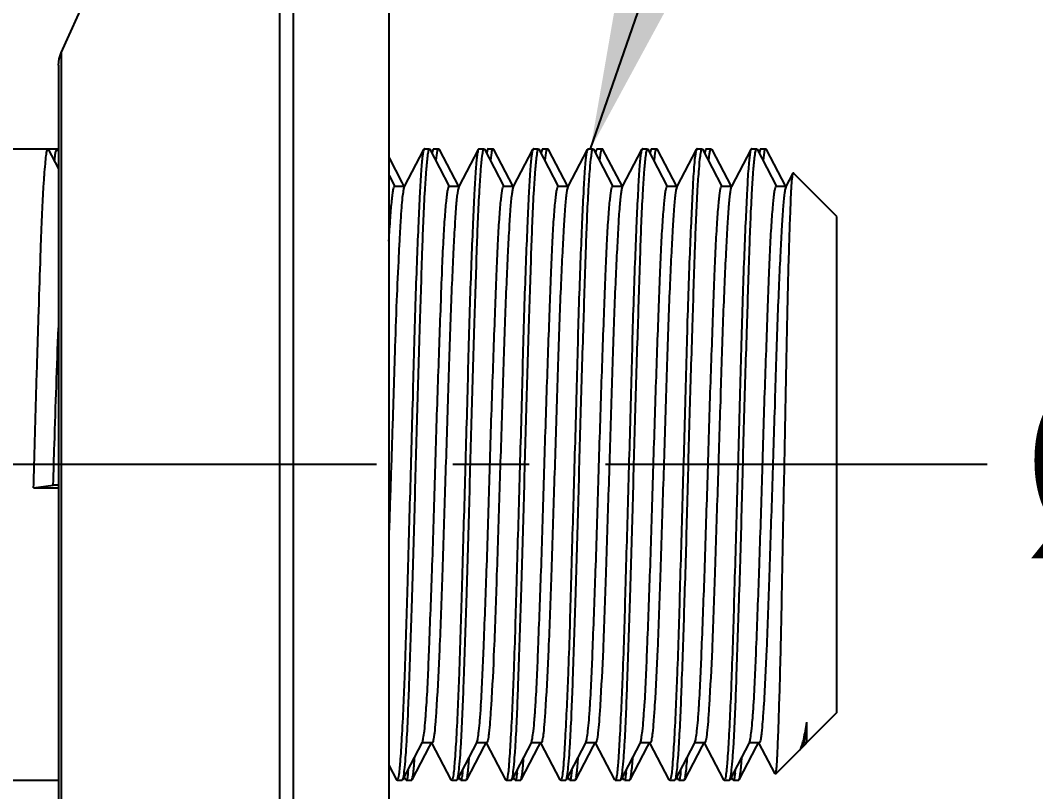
# Model space of a CAD drawing. Header units: millimetres. Extents: x 7160 to 8001, y 2712 to 3307.
# Drawn here: x 7890.69 to 7924.48, y 2933.04 to 2958.69 of the extents above; entities that cross this region are included whole.
import ezdxf

# ---------------------------------------------------------------- set-up
doc = ezdxf.new("R2010")
doc.units = ezdxf.units.MM
doc.linetypes.add('CENTERX2', pattern=[20.32, 12.7, -2.54, 2.54, -2.54])
for name, color, linetype in [('CENTER', 1, 'CENTERX2'), ('DIM', 3, 'Continuous'), ('벽', 2, 'Continuous')]:
    doc.layers.add(name, color=color, linetype=linetype)
doc.styles.get("Standard").update_dxf_attribs({"font": 'arial.ttf'})
doc.dimstyles.new('ISO-25', dxfattribs={"dimtxt": 5, "dimasz": 5, "dimexe": 1.252, "dimexo": 0.625, "dimgap": 1, "dimtad": 1, "dimtoh": 1, "dimdec": 1, "dimdsep": 46, "dimtxsty": 'Standard', "dimcen": 0, "dimclrd": 3, "dimclre": 3, "dimclrt": 4, "dimadec": 0, "dimazin": 0, "dimtfac": 1, "dimtdec": 1, "dimtmove": 0, "dimatfit": 3, "dimfxl": 1, "dimarcsym": 0})

# ---------------------------------------------------------------- blocks, each defined once
blk = doc.blocks.new('*D45')
at = {"layer": 'DIM', "color": 3, "lineweight": -2, "transparency": 16777216}
for p, q in [((7903.586, 2973.978), (7933.214, 2973.978)), ((7931.962, 2967.978), (7931.962, 2948.648)), ((7931.962, 2919.856), (7931.962, 2939.186)), ((7903.586, 2913.856), (7933.214, 2913.856))]:
    blk.add_line(p, q, dxfattribs=at)
at = {"layer": 'DIM', "color": 3, "transparency": 16777216}
for points in [[(7930.962, 2967.978), (7932.962, 2967.978), (7931.962, 2973.978)], [(7930.962, 2919.856), (7932.962, 2919.856), (7931.962, 2913.856)]]:
    blk.add_solid(points, dxfattribs=at)
at = {"layer": 'DIM', "color": 4, "transparency": 16777216, "insert": (7931.962, 2943.917), "char_height": 6, "attachment_point": 5}
blk.add_mtext('%%C60', dxfattribs=at)
blk = doc.blocks.new('*D57')
at = {"layer": 'DIM', "color": 3, "lineweight": -2, "transparency": 16777216}
for p, q in [((7945.71, 2943.917), (7949.887, 2943.917)), ((7948.635, 2937.917), (7948.635, 2875.167)), ((7948.635, 2804.551), (7948.635, 2864.301)), ((7903.586, 2798.551), (7949.887, 2798.551))]:
    blk.add_line(p, q, dxfattribs=at)
at = {"layer": 'DIM', "color": 3, "transparency": 16777216}
for points in [[(7947.635, 2937.917), (7949.635, 2937.917), (7948.635, 2943.917)], [(7947.635, 2804.551), (7949.635, 2804.551), (7948.635, 2798.551)]]:
    blk.add_solid(points, dxfattribs=at)
at = {"layer": 'DIM', "color": 4, "transparency": 16777216, "insert": (7948.635, 2869.734), "char_height": 6, "attachment_point": 5}
blk.add_mtext('(400)', dxfattribs=at)
blk = doc.blocks.new('*D42')
at = {"layer": 'DIM', "color": 3, "lineweight": -2, "transparency": 16777216}
for p, q in [((7682.286, 2957.657), (7682.286, 2839.686)), ((7902.961, 2838.545), (7902.961, 2842.19)), ((7688.286, 2840.938), (7780.989, 2840.938)), ((7896.961, 2840.938), (7804.338, 2840.938))]:
    blk.add_line(p, q, dxfattribs=at)
at = {"layer": 'DIM', "color": 3, "transparency": 16777216}
for points in [[(7688.286, 2841.938), (7688.286, 2839.938), (7682.286, 2840.938)], [(7896.961, 2841.938), (7896.961, 2839.938), (7902.961, 2840.938)]]:
    blk.add_solid(points, dxfattribs=at)
at = {"layer": 'DIM', "color": 4, "transparency": 16777216, "insert": (7792.663, 2840.938), "char_height": 6, "attachment_point": 5}
blk.add_mtext('220.7', dxfattribs=at)
blk = doc.blocks.new('*D56')
at = {"layer": 'DIM', "color": 3, "lineweight": -2, "transparency": 16777216}
for p, q in [((7661.471, 2969.293), (7661.471, 2819.686)), ((7902.961, 2813.545), (7902.961, 2822.19)), ((7667.471, 2820.938), (7770.519, 2820.938)), ((7896.961, 2820.938), (7793.913, 2820.938))]:
    blk.add_line(p, q, dxfattribs=at)
at = {"layer": 'DIM', "color": 3, "transparency": 16777216}
for points in [[(7667.471, 2821.938), (7667.471, 2819.938), (7661.471, 2820.938)], [(7896.961, 2821.938), (7896.961, 2819.938), (7902.961, 2820.938)]]:
    blk.add_solid(points, dxfattribs=at)
at = {"layer": 'DIM', "color": 4, "transparency": 16777216, "insert": (7782.216, 2820.938), "char_height": 6, "attachment_point": 5}
blk.add_mtext('241.5', dxfattribs=at)

msp = doc.modelspace()

# ---------------------------------------------------------------- linework, layer by layer
at = {"color": 7, "linetype": 'Continuous'}
for p, q in [((7899.775, 2973.922), (7899.775, 2913.912)), ((7902.961, 2913.856), (7902.961, 2973.978)), ((7892.051, 2957.614), (7899.331, 2973.631)), ((7899.331, 2914.203), (7899.331, 2973.631)), ((7891.961, 2957.2), (7891.984, 2957.412)), ((7891.984, 2957.412), (7892.051, 2957.614)), ((7892.051, 2957.614), (7892.051, 2930.22)), ((7891.961, 2957.2), (7891.961, 2930.634)), ((7885.865, 2954.417), (7891.61, 2954.417)), ((7891.61, 2954.417), (7891.624, 2954.403)), ((7891.624, 2954.417), (7891.912, 2954.417)), ((7891.624, 2954.403), (7891.961, 2953.758)), ((7891.93, 2954.4), (7891.961, 2954.341)), ((7903.479, 2953.167), (7904.123, 2954.4)), ((7904.14, 2954.417), (7904.308, 2954.417)), ((7904.308, 2954.417), (7904.322, 2954.403)), ((7904.322, 2954.403), (7904.966, 2953.17)), ((7904.375, 2954.301), (7904.406, 2954.36)), ((7904.422, 2954.388), (7904.398, 2954.286)), ((7904.429, 2954.403), (7904.425, 2954.394)), ((7904.442, 2954.417), (7904.428, 2954.403)), ((7904.443, 2954.417), (7904.61, 2954.417)), ((7904.628, 2954.4), (7905.272, 2953.167)), ((7905.293, 2953.167), (7905.937, 2954.4)), ((7905.954, 2954.417), (7906.122, 2954.417)), ((7906.122, 2954.417), (7906.136, 2954.403)), ((7906.136, 2954.403), (7906.78, 2953.17)), ((7906.189, 2954.301), (7906.22, 2954.36)), ((7906.238, 2954.394), (7906.213, 2954.29)), ((7906.243, 2954.403), (7906.238, 2954.394)), ((7906.256, 2954.417), (7906.242, 2954.403)), ((7906.257, 2954.417), (7906.424, 2954.417)), ((7906.442, 2954.4), (7907.086, 2953.167)), ((7907.107, 2953.167), (7907.751, 2954.4)), ((7907.768, 2954.417), (7907.936, 2954.417)), ((7907.936, 2954.417), (7907.95, 2954.403)), ((7907.95, 2954.403), (7908.594, 2953.17)), ((7908.003, 2954.301), (7908.034, 2954.36)), ((7908.052, 2954.394), (7908.027, 2954.291)), ((7908.057, 2954.403), (7908.052, 2954.394)), ((7908.07, 2954.417), (7908.056, 2954.403)), ((7908.071, 2954.417), (7908.238, 2954.417)), ((7908.256, 2954.4), (7908.9, 2953.167)), ((7908.921, 2953.167), (7909.565, 2954.4)), ((7909.582, 2954.417), (7909.565, 2954.4)), ((7909.582, 2954.417), (7909.75, 2954.417)), ((7909.75, 2954.417), (7909.764, 2954.403)), ((7909.764, 2954.403), (7910.408, 2953.17)), ((7909.817, 2954.301), (7909.848, 2954.36)), ((7909.871, 2954.403), (7909.867, 2954.396)), ((7909.885, 2954.417), (7909.871, 2954.403)), ((7909.885, 2954.417), (7910.052, 2954.417)), ((7910.07, 2954.4), (7910.714, 2953.167)), ((7910.735, 2953.167), (7911.379, 2954.4)), ((7911.396, 2954.417), (7911.564, 2954.417)), ((7911.564, 2954.417), (7911.578, 2954.403)), ((7911.578, 2954.403), (7912.222, 2953.17)), ((7911.631, 2954.301), (7911.662, 2954.36)), ((7911.678, 2954.388), (7911.655, 2954.29)), ((7911.685, 2954.403), (7911.68, 2954.394)), ((7911.698, 2954.417), (7911.684, 2954.403)), ((7911.699, 2954.417), (7911.866, 2954.417)), ((7911.884, 2954.4), (7912.528, 2953.167)), ((7912.549, 2953.167), (7913.193, 2954.4)), ((7913.21, 2954.417), (7913.378, 2954.417)), ((7913.378, 2954.417), (7913.392, 2954.403)), ((7913.392, 2954.403), (7914.036, 2953.17)), ((7913.445, 2954.301), (7913.476, 2954.36)), ((7913.492, 2954.388), (7913.468, 2954.288)), ((7913.499, 2954.403), (7913.494, 2954.394)), ((7913.512, 2954.417), (7913.498, 2954.403)), ((7913.513, 2954.417), (7913.68, 2954.417)), ((7913.68, 2954.417), (7913.698, 2954.4)), ((7913.698, 2954.4), (7914.342, 2953.167)), ((7914.363, 2953.167), (7915.007, 2954.4)), ((7915.024, 2954.417), (7915.192, 2954.417)), ((7915.192, 2954.417), (7915.206, 2954.403)), ((7915.206, 2954.403), (7915.85, 2953.17)), ((7915.259, 2954.301), (7915.29, 2954.36)), ((7915.307, 2954.391), (7915.28, 2954.273)), ((7915.313, 2954.403), (7915.31, 2954.397)), ((7915.327, 2954.417), (7915.313, 2954.403)), ((7915.327, 2954.417), (7915.494, 2954.417)), ((7915.512, 2954.4), (7916.156, 2953.167)), ((7902.961, 2954.119), (7903.391, 2953.295)), ((7904.534, 2954.038), (7904.563, 2954.283)), ((7906.348, 2954.038), (7906.378, 2954.288)), ((7908.162, 2954.038), (7908.191, 2954.281)), ((7909.976, 2954.038), (7910.007, 2954.291)), ((7911.79, 2954.038), (7911.82, 2954.285)), ((7913.604, 2954.037), (7913.629, 2954.255)), ((7915.418, 2954.038), (7915.45, 2954.295)), ((7902.961, 2953.536), (7903.152, 2953.17)), ((7903.391, 2953.295), (7903.458, 2953.167)), ((7916.167, 2953.148), (7916.407, 2953.607)), ((7917.865, 2952.167), (7916.419, 2953.613)), ((7903.489, 2953.167), (7903.146, 2953.167)), ((7903.469, 2953.148), (7903.479, 2953.167)), ((7905.303, 2953.167), (7904.96, 2953.167)), ((7905.283, 2953.148), (7905.293, 2953.167)), ((7907.117, 2953.167), (7906.774, 2953.167)), ((7907.097, 2953.148), (7907.107, 2953.167)), ((7908.931, 2953.167), (7908.588, 2953.167)), ((7908.911, 2953.148), (7908.921, 2953.167)), ((7910.745, 2953.167), (7910.402, 2953.167)), ((7910.725, 2953.148), (7910.735, 2953.167)), ((7912.559, 2953.167), (7912.216, 2953.167)), ((7912.539, 2953.148), (7912.549, 2953.167)), ((7914.373, 2953.167), (7914.03, 2953.167)), ((7914.353, 2953.148), (7914.363, 2953.167)), ((7916.187, 2953.167), (7915.844, 2953.167)), ((7917.865, 2935.667), (7917.865, 2952.167)), ((7891.137, 2943.143), (7891.788, 2943.235)), ((7891.961, 2943.235), (7891.788, 2943.235)), ((7891.137, 2943.143), (7891.961, 2943.143)), ((7917.865, 2935.667), (7915.823, 2933.625)), ((7916.865, 2934.667), (7916.865, 2935.347)), ((7904.069, 2934.683), (7903.415, 2933.431)), ((7904.298, 2934.539), (7903.721, 2933.434)), ((7904.396, 2934.667), (7904.069, 2934.667)), ((7904.365, 2934.667), (7904.298, 2934.539)), ((7905.03, 2933.434), (7904.388, 2934.663)), ((7905.883, 2934.683), (7905.229, 2933.431)), ((7906.112, 2934.539), (7905.535, 2933.434)), ((7906.21, 2934.667), (7905.883, 2934.667)), ((7906.179, 2934.667), (7906.112, 2934.539)), ((7906.844, 2933.434), (7906.202, 2934.663)), ((7907.697, 2934.683), (7907.043, 2933.431)), ((7907.926, 2934.539), (7907.349, 2933.434)), ((7908.024, 2934.667), (7907.697, 2934.667)), ((7907.993, 2934.667), (7907.926, 2934.539)), ((7908.658, 2933.434), (7908.016, 2934.663)), ((7909.503, 2934.667), (7908.857, 2933.431)), ((7909.74, 2934.539), (7909.163, 2933.434)), ((7909.511, 2934.683), (7909.503, 2934.667)), ((7909.838, 2934.667), (7909.511, 2934.667)), ((7909.807, 2934.667), (7909.74, 2934.539)), ((7910.472, 2933.434), (7909.83, 2934.663)), ((7911.317, 2934.667), (7910.671, 2933.431)), ((7911.554, 2934.539), (7910.977, 2933.434)), ((7911.325, 2934.683), (7911.317, 2934.667)), ((7911.652, 2934.667), (7911.325, 2934.667)), ((7911.621, 2934.667), (7911.554, 2934.539)), ((7912.286, 2933.434), (7911.644, 2934.663)), ((7913.131, 2934.667), (7912.485, 2933.431)), ((7913.368, 2934.539), (7912.791, 2933.434)), ((7913.139, 2934.683), (7913.131, 2934.667)), ((7913.466, 2934.667), (7913.139, 2934.667)), ((7913.435, 2934.667), (7913.368, 2934.539)), ((7914.1, 2933.434), (7913.458, 2934.663)), ((7914.945, 2934.667), (7914.299, 2933.431)), ((7915.182, 2934.539), (7914.605, 2933.434)), ((7914.953, 2934.683), (7914.945, 2934.667)), ((7915.28, 2934.667), (7914.953, 2934.667)), ((7915.249, 2934.667), (7915.182, 2934.539)), ((7915.811, 2933.63), (7915.272, 2934.663)), ((7916.628, 2934.429), (7916.66, 2934.477)), ((7916.768, 2934.683), (7916.66, 2934.477)), ((7916.865, 2934.667), (7916.768, 2934.667)), ((7903.216, 2933.434), (7902.961, 2933.922)), ((7909.047, 2933.757), (7909.025, 2933.581)), ((7885.865, 2933.417), (7891.961, 2933.417)), ((7903.233, 2933.417), (7903.401, 2933.417)), ((7903.401, 2933.417), (7903.415, 2933.431)), ((7903.522, 2933.431), (7903.465, 2933.538)), ((7903.535, 2933.417), (7903.521, 2933.431)), ((7903.536, 2933.417), (7903.703, 2933.417)), ((7905.047, 2933.417), (7905.215, 2933.417)), ((7905.215, 2933.417), (7905.229, 2933.431)), ((7905.336, 2933.431), (7905.279, 2933.538)), ((7905.349, 2933.417), (7905.335, 2933.431)), ((7905.35, 2933.417), (7905.517, 2933.417)), ((7906.861, 2933.417), (7907.029, 2933.417)), ((7907.029, 2933.417), (7907.043, 2933.431)), ((7907.15, 2933.431), (7907.093, 2933.538)), ((7907.163, 2933.417), (7907.149, 2933.431)), ((7907.164, 2933.417), (7907.331, 2933.417)), ((7908.675, 2933.417), (7908.843, 2933.417)), ((7908.843, 2933.417), (7908.857, 2933.431)), ((7908.964, 2933.431), (7908.907, 2933.538)), ((7908.978, 2933.417), (7908.964, 2933.431)), ((7908.978, 2933.417), (7909.145, 2933.417)), ((7910.489, 2933.417), (7910.472, 2933.434)), ((7910.489, 2933.417), (7910.657, 2933.417)), ((7910.657, 2933.417), (7910.671, 2933.431)), ((7910.778, 2933.431), (7910.721, 2933.538)), ((7910.791, 2933.417), (7910.777, 2933.431)), ((7910.792, 2933.417), (7910.959, 2933.417)), ((7912.303, 2933.417), (7912.471, 2933.417)), ((7912.471, 2933.417), (7912.485, 2933.431)), ((7912.592, 2933.431), (7912.535, 2933.538)), ((7912.605, 2933.417), (7912.591, 2933.431)), ((7912.606, 2933.417), (7912.773, 2933.417)), ((7914.117, 2933.417), (7914.285, 2933.417)), ((7914.285, 2933.417), (7914.299, 2933.431)), ((7914.406, 2933.431), (7914.349, 2933.538)), ((7914.419, 2933.417), (7914.405, 2933.431)), ((7914.42, 2933.417), (7914.587, 2933.417)), ((7915.811, 2933.63), (7915.823, 2933.625))]:
    msp.add_line(p, q, dxfattribs=at)
for centre, radius, start, end in [((7904.586, 2954.329), 0.174, 158.0453, 160.2308), ((7910.01, 2954.336), 0.155, 157.1764, 159.4459), ((7911.843, 2954.328), 0.176, 158.1187, 160.3154), ((7913.656, 2954.329), 0.174, 158.0693, 160.2696), ((7915.447, 2954.338), 0.149, 156.991, 159.2609), ((7906.27, 2953.946), 1.903, 169.7285, 170.1714), ((7908.002, 2953.963), 1.819, 169.6235, 170.1897), ((7909.787, 2953.971), 1.789, 169.7025, 170.2823), ((7913.421, 2953.97), 1.795, 169.7401, 170.302), ((7915.254, 2953.967), 1.815, 169.793, 170.3143), ((7897.189, 2934.458), 6.454, 352.7889, 353.8198), ((7898.849, 2934.476), 6.609, 352.8657, 353.8236), ((7900.626, 2934.48), 6.646, 352.8753, 353.8288), ((7904.437, 2934.458), 6.462, 352.9073, 353.8534), ((7906.156, 2934.47), 6.558, 352.8351, 353.821), ((7908.054, 2934.46), 6.473, 352.7992, 353.8194)]:
    msp.add_arc(centre, radius, start, end, dxfattribs=at)
for points, knots in [([(7891.137, 2943.143), (7891.155, 2943.861), (7891.191, 2945.277), (7891.254, 2947.343), (7891.317, 2949.265), (7891.362, 2950.739), (7891.4, 2951.787), (7891.429, 2952.453), (7891.459, 2953.028), (7891.49, 2953.508), (7891.521, 2953.887), (7891.547, 2954.138), (7891.567, 2954.283), (7891.581, 2954.354), (7891.591, 2954.394), (7891.604, 2954.417), (7891.61, 2954.417)], [0, 0, 0, 0, 0.19078, 0.376404, 0.549093, 0.701559, 0.768166, 0.827399, 0.878641, 0.921357, 0.955097, 0.979519, 0.988157, 0.994398, 0.998271, 1, 1, 1, 1]), ([(7891.836, 2954.038), (7891.841, 2954.093), (7891.85, 2954.187), (7891.869, 2954.31), (7891.884, 2954.375), (7891.902, 2954.417), (7891.912, 2954.417)], [0, 0, 0, 0, 0.424575, 0.731141, 0.920046, 1, 1, 1, 1]), ([(7891.912, 2954.417), (7891.918, 2954.417), (7891.925, 2954.41), (7891.929, 2954.403), (7891.93, 2954.4)], [0, 0, 0, 0, 0.652829, 1, 1, 1, 1]), ([(7904.123, 2954.4), (7904.11, 2954.375), (7904.092, 2954.297), (7904.069, 2954.15), (7904.048, 2953.937), (7904.016, 2953.526), (7903.981, 2952.863), (7903.936, 2951.899), (7903.887, 2950.732), (7903.838, 2949.391), (7903.794, 2947.909), (7903.74, 2945.765), (7903.66, 2943.038), (7903.571, 2939.902), (7903.491, 2937.174), (7903.421, 2935.528), (7903.382, 2934.824)], [0, 0, 0, 0, 0.004332, 0.011971, 0.022925, 0.037139, 0.075006, 0.124637, 0.184769, 0.253862, 0.330154, 0.411697, 0.582124, 0.747833, 0.891998, 1, 1, 1, 1]), ([(7904.14, 2954.417), (7904.135, 2954.417), (7904.128, 2954.41), (7904.124, 2954.403), (7904.123, 2954.4)], [0, 0, 0, 0, 0.652864, 1, 1, 1, 1]), ([(7904.25, 2954.174), (7904.255, 2954.209), (7904.263, 2954.269), (7904.277, 2954.348), (7904.288, 2954.391), (7904.301, 2954.417), (7904.308, 2954.417)], [0, 0, 0, 0, 0.422787, 0.728103, 0.917129, 1, 1, 1, 1]), ([(7904.563, 2954.283), (7904.569, 2954.317), (7904.577, 2954.355), (7904.597, 2954.417), (7904.61, 2954.417)], [0, 0, 0, 0, 0.713747, 1, 1, 1, 1]), ([(7904.61, 2954.417), (7904.616, 2954.417), (7904.623, 2954.41), (7904.627, 2954.403), (7904.628, 2954.4)], [0, 0, 0, 0, 0.65321, 1, 1, 1, 1]), ([(7905.937, 2954.4), (7905.924, 2954.375), (7905.906, 2954.297), (7905.883, 2954.15), (7905.862, 2953.937), (7905.83, 2953.526), (7905.795, 2952.863), (7905.75, 2951.899), (7905.701, 2950.732), (7905.652, 2949.391), (7905.608, 2947.909), (7905.554, 2945.766), (7905.475, 2943.038), (7905.385, 2939.902), (7905.305, 2937.174), (7905.235, 2935.528), (7905.196, 2934.824)], [0, 0, 0, 0, 0.004332, 0.011972, 0.022926, 0.03714, 0.075008, 0.124639, 0.18477, 0.253863, 0.330153, 0.411693, 0.582117, 0.747829, 0.891996, 1, 1, 1, 1]), ([(7905.954, 2954.417), (7905.949, 2954.417), (7905.942, 2954.41), (7905.938, 2954.403), (7905.937, 2954.4)], [0, 0, 0, 0, 0.652844, 1, 1, 1, 1]), ([(7906.065, 2954.181), (7906.07, 2954.215), (7906.077, 2954.274), (7906.092, 2954.35), (7906.102, 2954.392), (7906.115, 2954.417), (7906.122, 2954.417)], [0, 0, 0, 0, 0.422469, 0.727602, 0.916658, 1, 1, 1, 1]), ([(7906.378, 2954.288), (7906.384, 2954.32), (7906.392, 2954.357), (7906.411, 2954.417), (7906.424, 2954.417)], [0, 0, 0, 0, 0.712904, 1, 1, 1, 1]), ([(7906.424, 2954.417), (7906.43, 2954.417), (7906.437, 2954.41), (7906.441, 2954.403), (7906.442, 2954.4)], [0, 0, 0, 0, 0.652817, 1, 1, 1, 1]), ([(7907.751, 2954.4), (7907.738, 2954.375), (7907.72, 2954.297), (7907.697, 2954.15), (7907.676, 2953.937), (7907.644, 2953.526), (7907.609, 2952.863), (7907.564, 2951.899), (7907.515, 2950.732), (7907.466, 2949.391), (7907.422, 2947.909), (7907.368, 2945.765), (7907.289, 2943.038), (7907.199, 2939.902), (7907.121, 2937.174), (7907.047, 2935.528), (7907.008, 2934.824)], [0, 0, 0, 0, 0.004332, 0.011971, 0.022925, 0.037139, 0.075006, 0.124638, 0.18477, 0.253863, 0.330153, 0.411695, 0.582118, 0.747826, 0.891994, 1, 1, 1, 1]), ([(7907.768, 2954.417), (7907.763, 2954.417), (7907.756, 2954.41), (7907.752, 2954.403), (7907.751, 2954.4)], [0, 0, 0, 0, 0.652832, 1, 1, 1, 1]), ([(7907.878, 2954.174), (7907.883, 2954.209), (7907.891, 2954.269), (7907.905, 2954.348), (7907.916, 2954.391), (7907.929, 2954.417), (7907.936, 2954.417)], [0, 0, 0, 0, 0.422789, 0.728106, 0.917132, 1, 1, 1, 1]), ([(7908.191, 2954.281), (7908.197, 2954.315), (7908.205, 2954.354), (7908.224, 2954.417), (7908.238, 2954.417)], [0, 0, 0, 0, 0.714074, 1, 1, 1, 1]), ([(7908.238, 2954.417), (7908.244, 2954.417), (7908.251, 2954.41), (7908.255, 2954.403), (7908.256, 2954.4)], [0, 0, 0, 0, 0.653287, 1, 1, 1, 1]), ([(7909.565, 2954.4), (7909.552, 2954.375), (7909.534, 2954.297), (7909.511, 2954.15), (7909.489, 2953.937), (7909.458, 2953.526), (7909.423, 2952.863), (7909.378, 2951.899), (7909.329, 2950.732), (7909.279, 2949.391), (7909.237, 2947.909), (7909.182, 2945.766), (7909.103, 2943.039), (7909.012, 2939.902), (7908.936, 2937.174), (7908.859, 2935.528), (7908.82, 2934.824)], [0, 0, 0, 0, 0.00433, 0.01197, 0.022925, 0.03714, 0.075006, 0.124636, 0.184766, 0.253857, 0.330145, 0.411684, 0.582106, 0.747818, 0.89199, 1, 1, 1, 1]), ([(7909.694, 2954.187), (7909.698, 2954.221), (7909.706, 2954.278), (7909.72, 2954.352), (7909.73, 2954.393), (7909.744, 2954.417), (7909.75, 2954.417)], [0, 0, 0, 0, 0.422154, 0.727108, 0.916194, 1, 1, 1, 1]), ([(7909.865, 2954.39), (7909.862, 2954.383), (7909.85, 2954.344), (7909.843, 2954.302), (7909.837, 2954.269)], [0, 0, 0, 0, 0.178422, 1, 1, 1, 1]), ([(7910.007, 2954.291), (7910.012, 2954.323), (7910.02, 2954.359), (7910.039, 2954.417), (7910.052, 2954.417)], [0, 0, 0, 0, 0.712151, 1, 1, 1, 1]), ([(7910.052, 2954.417), (7910.058, 2954.417), (7910.065, 2954.41), (7910.069, 2954.403), (7910.07, 2954.4)], [0, 0, 0, 0, 0.6528, 1, 1, 1, 1]), ([(7911.379, 2954.4), (7911.366, 2954.375), (7911.348, 2954.297), (7911.325, 2954.15), (7911.304, 2953.937), (7911.272, 2953.526), (7911.237, 2952.863), (7911.192, 2951.9), (7911.143, 2950.732), (7911.094, 2949.391), (7911.05, 2947.909), (7910.996, 2945.766), (7910.917, 2943.038), (7910.826, 2939.902), (7910.75, 2937.174), (7910.673, 2935.528), (7910.634, 2934.824)], [0, 0, 0, 0, 0.004332, 0.011971, 0.022925, 0.037138, 0.075003, 0.124632, 0.184761, 0.253852, 0.330143, 0.411686, 0.582112, 0.747822, 0.89199, 1, 1, 1, 1]), ([(7911.396, 2954.417), (7911.391, 2954.417), (7911.384, 2954.41), (7911.38, 2954.403), (7911.379, 2954.4)], [0, 0, 0, 0, 0.652856, 1, 1, 1, 1]), ([(7911.506, 2954.172), (7911.511, 2954.208), (7911.518, 2954.269), (7911.533, 2954.348), (7911.544, 2954.391), (7911.557, 2954.417), (7911.564, 2954.417)], [0, 0, 0, 0, 0.422851, 0.728209, 0.917231, 1, 1, 1, 1]), ([(7911.82, 2954.285), (7911.825, 2954.318), (7911.833, 2954.356), (7911.853, 2954.417), (7911.866, 2954.417)], [0, 0, 0, 0, 0.713212, 1, 1, 1, 1]), ([(7911.866, 2954.417), (7911.872, 2954.417), (7911.879, 2954.41), (7911.883, 2954.403), (7911.884, 2954.4)], [0, 0, 0, 0, 0.653306, 1, 1, 1, 1]), ([(7913.193, 2954.4), (7913.18, 2954.375), (7913.162, 2954.297), (7913.139, 2954.15), (7913.118, 2953.937), (7913.086, 2953.526), (7913.051, 2952.863), (7913.006, 2951.899), (7912.957, 2950.732), (7912.908, 2949.391), (7912.864, 2947.909), (7912.81, 2945.766), (7912.731, 2943.038), (7912.641, 2939.902), (7912.563, 2937.174), (7912.489, 2935.528), (7912.45, 2934.824)], [0, 0, 0, 0, 0.004333, 0.011972, 0.022926, 0.03714, 0.075007, 0.124636, 0.184766, 0.253858, 0.330147, 0.411688, 0.582116, 0.747828, 0.891993, 1, 1, 1, 1]), ([(7913.21, 2954.417), (7913.205, 2954.417), (7913.198, 2954.41), (7913.194, 2954.403), (7913.193, 2954.4)], [0, 0, 0, 0, 0.653127, 1, 1, 1, 1]), ([(7913.322, 2954.187), (7913.326, 2954.22), (7913.334, 2954.277), (7913.348, 2954.352), (7913.358, 2954.393), (7913.372, 2954.417), (7913.378, 2954.417)], [0, 0, 0, 0, 0.422164, 0.727124, 0.916209, 1, 1, 1, 1]), ([(7913.629, 2954.255), (7913.635, 2954.296), (7913.645, 2954.349), (7913.662, 2954.402), (7913.675, 2954.417), (7913.68, 2954.417)], [0, 0, 0, 0, 0.71316, 0.903647, 1, 1, 1, 1]), ([(7915.007, 2954.4), (7914.994, 2954.375), (7914.976, 2954.297), (7914.953, 2954.15), (7914.932, 2953.937), (7914.9, 2953.526), (7914.865, 2952.863), (7914.82, 2951.9), (7914.771, 2950.732), (7914.722, 2949.391), (7914.678, 2947.909), (7914.624, 2945.766), (7914.544, 2943.038), (7914.455, 2939.902), (7914.375, 2937.174), (7914.305, 2935.528), (7914.266, 2934.824)], [0, 0, 0, 0, 0.004332, 0.011971, 0.022925, 0.037139, 0.075005, 0.124636, 0.184767, 0.25386, 0.330151, 0.411695, 0.582122, 0.747832, 0.891998, 1, 1, 1, 1]), ([(7915.024, 2954.417), (7915.019, 2954.417), (7915.012, 2954.41), (7915.008, 2954.403), (7915.007, 2954.4)], [0, 0, 0, 0, 0.652861, 1, 1, 1, 1]), ([(7915.134, 2954.176), (7915.139, 2954.211), (7915.147, 2954.271), (7915.161, 2954.349), (7915.172, 2954.391), (7915.185, 2954.417), (7915.192, 2954.417)], [0, 0, 0, 0, 0.422704, 0.727975, 0.917009, 1, 1, 1, 1]), ([(7915.45, 2954.295), (7915.455, 2954.326), (7915.462, 2954.361), (7915.482, 2954.417), (7915.494, 2954.417)], [0, 0, 0, 0, 0.710708, 1, 1, 1, 1]), ([(7915.494, 2954.417), (7915.5, 2954.417), (7915.507, 2954.41), (7915.511, 2954.403), (7915.512, 2954.4)], [0, 0, 0, 0, 0.653284, 1, 1, 1, 1]), ([(7903.558, 2934.824), (7903.594, 2935.477), (7903.646, 2936.996), (7903.734, 2939.517), (7903.82, 2942.432), (7903.892, 2945.479), (7903.988, 2948.387), (7904.064, 2950.895), (7904.129, 2952.628), (7904.198, 2953.649), (7904.232, 2954.024), (7904.25, 2954.174)], [0, 0, 0, 0, 0.1013, 0.235556, 0.390763, 0.553043, 0.707884, 0.84144, 0.941778, 0.97657, 1, 1, 1, 1]), ([(7905.368, 2934.824), (7905.404, 2935.478), (7905.463, 2937), (7905.548, 2939.525), (7905.634, 2942.444), (7905.707, 2945.495), (7905.803, 2948.405), (7905.878, 2950.912), (7905.944, 2952.643), (7906.013, 2953.66), (7906.046, 2954.032), (7906.065, 2954.181)], [0, 0, 0, 0, 0.101427, 0.235862, 0.391262, 0.553696, 0.708595, 0.842072, 0.942172, 0.976785, 1, 1, 1, 1]), ([(7907.186, 2934.824), (7907.222, 2935.477), (7907.274, 2936.996), (7907.362, 2939.517), (7907.448, 2942.431), (7907.52, 2945.479), (7907.616, 2948.387), (7907.692, 2950.895), (7907.757, 2952.628), (7907.826, 2953.649), (7907.86, 2954.024), (7907.878, 2954.174)], [0, 0, 0, 0, 0.101299, 0.235553, 0.390759, 0.553038, 0.707879, 0.841436, 0.941775, 0.976569, 1, 1, 1, 1]), ([(7908.997, 2934.824), (7909.033, 2935.479), (7909.091, 2937.003), (7909.176, 2939.531), (7909.262, 2942.455), (7909.335, 2945.51), (7909.431, 2948.421), (7909.507, 2950.927), (7909.573, 2952.656), (7909.642, 2953.67), (7909.675, 2954.04), (7909.694, 2954.187)], [0, 0, 0, 0, 0.101536, 0.236132, 0.391709, 0.55428, 0.709235, 0.842643, 0.94253, 0.976983, 1, 1, 1, 1]), ([(7910.814, 2934.824), (7910.85, 2935.476), (7910.902, 2936.996), (7910.99, 2939.515), (7911.075, 2942.429), (7911.148, 2945.476), (7911.244, 2948.383), (7911.32, 2950.891), (7911.385, 2952.625), (7911.454, 2953.647), (7911.487, 2954.022), (7911.506, 2954.172)], [0, 0, 0, 0, 0.101275, 0.235491, 0.39066, 0.552907, 0.707737, 0.841306, 0.941693, 0.976524, 1, 1, 1, 1]), ([(7912.625, 2934.824), (7912.661, 2935.479), (7912.719, 2937.003), (7912.804, 2939.531), (7912.89, 2942.454), (7912.963, 2945.509), (7913.059, 2948.42), (7913.135, 2950.927), (7913.201, 2952.655), (7913.27, 2953.669), (7913.303, 2954.039), (7913.322, 2954.187)], [0, 0, 0, 0, 0.10153, 0.23612, 0.391689, 0.554255, 0.709208, 0.842618, 0.942515, 0.976974, 1, 1, 1, 1]), ([(7914.442, 2934.824), (7914.478, 2935.477), (7914.53, 2936.997), (7914.618, 2939.519), (7914.704, 2942.435), (7914.776, 2945.483), (7914.872, 2948.391), (7914.948, 2950.899), (7915.014, 2952.632), (7915.082, 2953.652), (7915.116, 2954.026), (7915.134, 2954.176)], [0, 0, 0, 0, 0.10133, 0.23563, 0.390886, 0.553204, 0.708062, 0.841598, 0.941877, 0.976624, 1, 1, 1, 1]), ([(7915.919, 2935.086), (7915.943, 2935.766), (7915.992, 2937.342), (7916.043, 2939.943), (7916.1, 2942.916), (7916.153, 2945.498), (7916.189, 2947.527), (7916.217, 2948.928), (7916.249, 2950.194), (7916.282, 2951.294), (7916.308, 2952.093), (7916.329, 2952.627), (7916.342, 2952.944), (7916.357, 2953.199), (7916.37, 2953.393), (7916.387, 2953.521), (7916.397, 2953.588), (7916.407, 2953.607)], [0, 0, 0, 0, 0.110177, 0.255183, 0.421164, 0.591671, 0.673266, 0.749565, 0.81852, 0.878376, 0.92766, 0.947917, 0.965045, 0.978905, 0.989389, 0.996415, 1, 1, 1, 1]), ([(7916.407, 2953.607), (7916.409, 2953.61), (7916.411, 2953.616), (7916.418, 2953.615), (7916.419, 2953.613)], [0, 0, 0, 0, 0.601862, 1, 1, 1, 1]), ([(7902.96, 2951.347), (7902.974, 2951.607), (7902.996, 2951.972), (7903.03, 2952.423), (7903.054, 2952.683), (7903.076, 2952.883), (7903.098, 2953.036), (7903.115, 2953.113), (7903.133, 2953.167), (7903.146, 2953.167)], [0, 0, 0, 0, 0.425991, 0.597108, 0.738783, 0.850202, 0.93069, 0.980075, 1, 1, 1, 1]), ([(7903.47, 2953.148), (7903.451, 2953.111), (7903.429, 2952.992), (7903.397, 2952.765), (7903.37, 2952.429), (7903.341, 2951.993), (7903.311, 2951.459), (7903.266, 2950.574), (7903.207, 2949.283), (7903.146, 2947.556), (7903.091, 2945.655), (7903.027, 2943.671), (7902.982, 2942.331), (7902.96, 2941.663)], [0, 0, 0, 0, 0.010824, 0.030945, 0.060251, 0.098444, 0.145074, 0.199598, 0.329611, 0.482274, 0.650304, 0.825671, 1, 1, 1, 1]), ([(7904.209, 2935.906), (7904.249, 2936.543), (7904.306, 2938.034), (7904.403, 2940.502), (7904.475, 2942.838), (7904.533, 2944.816), (7904.581, 2946.29), (7904.631, 2947.701), (7904.679, 2949.01), (7904.721, 2950.184), (7904.759, 2951.063), (7904.792, 2951.674), (7904.817, 2952.057), (7904.842, 2952.385), (7904.866, 2952.658), (7904.889, 2952.868), (7904.911, 2953.029), (7904.929, 2953.11), (7904.947, 2953.167), (7904.96, 2953.167)], [0, 0, 0, 0, 0.110715, 0.258849, 0.428703, 0.516188, 0.602272, 0.684657, 0.761147, 0.829698, 0.888486, 0.913723, 0.935957, 0.955046, 0.970859, 0.983298, 0.992285, 0.997794, 1, 1, 1, 1]), ([(7905.283, 2953.148), (7905.271, 2953.124), (7905.254, 2953.053), (7905.231, 2952.919), (7905.209, 2952.726), (7905.177, 2952.36), (7905.141, 2951.771), (7905.097, 2950.918), (7905.049, 2949.887), (7905.001, 2948.704), (7904.957, 2947.4), (7904.901, 2945.515), (7904.823, 2943.119), (7904.734, 2940.365), (7904.655, 2937.969), (7904.581, 2936.525), (7904.542, 2935.906)], [0, 0, 0, 0, 0.004649, 0.012574, 0.023787, 0.038231, 0.076474, 0.12637, 0.186658, 0.255804, 0.332054, 0.413475, 0.583482, 0.748653, 0.892318, 1, 1, 1, 1]), ([(7906.02, 2935.906), (7906.06, 2936.543), (7906.122, 2938.034), (7906.217, 2940.502), (7906.289, 2942.838), (7906.347, 2944.816), (7906.395, 2946.29), (7906.446, 2947.701), (7906.493, 2949.01), (7906.536, 2950.184), (7906.573, 2951.063), (7906.607, 2951.674), (7906.631, 2952.057), (7906.655, 2952.385), (7906.68, 2952.658), (7906.703, 2952.868), (7906.725, 2953.029), (7906.743, 2953.11), (7906.761, 2953.167), (7906.774, 2953.167)], [0, 0, 0, 0, 0.110721, 0.258854, 0.428707, 0.51619, 0.602272, 0.684658, 0.761149, 0.829701, 0.888489, 0.913726, 0.93596, 0.955049, 0.970862, 0.983302, 0.99229, 0.997799, 1, 1, 1, 1]), ([(7907.097, 2953.148), (7907.085, 2953.124), (7907.067, 2953.053), (7907.045, 2952.919), (7907.023, 2952.726), (7906.991, 2952.36), (7906.955, 2951.771), (7906.91, 2950.918), (7906.862, 2949.887), (7906.814, 2948.704), (7906.77, 2947.4), (7906.714, 2945.515), (7906.636, 2943.119), (7906.548, 2940.365), (7906.467, 2937.969), (7906.397, 2936.525), (7906.359, 2935.906)], [0, 0, 0, 0, 0.00465, 0.012575, 0.023788, 0.038232, 0.076477, 0.126373, 0.186661, 0.255807, 0.332057, 0.413478, 0.583485, 0.748657, 0.892323, 1, 1, 1, 1]), ([(7907.837, 2935.906), (7907.877, 2936.543), (7907.935, 2938.034), (7908.032, 2940.502), (7908.103, 2942.838), (7908.161, 2944.816), (7908.209, 2946.29), (7908.26, 2947.701), (7908.307, 2949.01), (7908.349, 2950.184), (7908.387, 2951.063), (7908.42, 2951.674), (7908.444, 2952.057), (7908.469, 2952.385), (7908.493, 2952.658), (7908.516, 2952.868), (7908.539, 2953.029), (7908.557, 2953.11), (7908.575, 2953.167), (7908.588, 2953.167)], [0, 0, 0, 0, 0.110716, 0.258849, 0.428703, 0.516186, 0.60227, 0.684656, 0.761146, 0.829698, 0.888486, 0.913723, 0.935957, 0.955045, 0.970858, 0.983298, 0.992285, 0.997796, 1, 1, 1, 1]), ([(7908.912, 2953.148), (7908.899, 2953.124), (7908.882, 2953.053), (7908.859, 2952.919), (7908.838, 2952.726), (7908.806, 2952.36), (7908.77, 2951.771), (7908.725, 2950.918), (7908.677, 2949.887), (7908.629, 2948.704), (7908.585, 2947.4), (7908.529, 2945.515), (7908.451, 2943.119), (7908.361, 2940.365), (7908.282, 2937.969), (7908.209, 2936.525), (7908.17, 2935.906)], [0, 0, 0, 0, 0.004649, 0.012575, 0.023787, 0.038231, 0.076475, 0.126371, 0.186659, 0.255805, 0.332055, 0.413476, 0.583482, 0.748655, 0.892318, 1, 1, 1, 1]), ([(7909.651, 2935.906), (7909.691, 2936.543), (7909.749, 2938.034), (7909.845, 2940.502), (7909.916, 2942.838), (7909.975, 2944.816), (7910.023, 2946.29), (7910.073, 2947.701), (7910.12, 2949.01), (7910.163, 2950.184), (7910.201, 2951.063), (7910.234, 2951.674), (7910.258, 2952.057), (7910.283, 2952.385), (7910.307, 2952.658), (7910.33, 2952.868), (7910.353, 2953.029), (7910.37, 2953.11), (7910.389, 2953.167), (7910.402, 2953.167)], [0, 0, 0, 0, 0.110715, 0.258847, 0.428698, 0.516181, 0.602263, 0.684649, 0.761138, 0.829689, 0.888477, 0.913713, 0.935947, 0.955035, 0.970847, 0.983287, 0.992275, 0.997787, 1, 1, 1, 1]), ([(7910.725, 2953.148), (7910.713, 2953.124), (7910.695, 2953.053), (7910.672, 2952.919), (7910.651, 2952.726), (7910.619, 2952.36), (7910.583, 2951.771), (7910.538, 2950.918), (7910.49, 2949.887), (7910.442, 2948.704), (7910.399, 2947.4), (7910.343, 2945.515), (7910.265, 2943.119), (7910.176, 2940.365), (7910.098, 2937.969), (7910.023, 2936.525), (7909.984, 2935.906)], [0, 0, 0, 0, 0.00465, 0.012576, 0.023788, 0.038232, 0.076476, 0.126372, 0.18666, 0.255805, 0.332056, 0.413477, 0.583482, 0.748654, 0.892317, 1, 1, 1, 1]), ([(7911.465, 2935.906), (7911.505, 2936.543), (7911.562, 2938.034), (7911.659, 2940.502), (7911.73, 2942.838), (7911.789, 2944.816), (7911.837, 2946.29), (7911.887, 2947.701), (7911.934, 2949.01), (7911.978, 2950.184), (7912.016, 2951.063), (7912.049, 2951.674), (7912.073, 2952.057), (7912.098, 2952.385), (7912.122, 2952.658), (7912.145, 2952.868), (7912.167, 2953.029), (7912.185, 2953.11), (7912.203, 2953.167), (7912.216, 2953.167)], [0, 0, 0, 0, 0.110714, 0.258847, 0.428701, 0.516184, 0.602267, 0.684653, 0.761143, 0.829695, 0.888484, 0.913721, 0.935955, 0.955044, 0.970856, 0.983296, 0.992283, 0.997794, 1, 1, 1, 1]), ([(7912.54, 2953.148), (7912.527, 2953.124), (7912.51, 2953.053), (7912.487, 2952.919), (7912.466, 2952.726), (7912.434, 2952.36), (7912.397, 2951.771), (7912.352, 2950.918), (7912.304, 2949.887), (7912.256, 2948.704), (7912.212, 2947.4), (7912.156, 2945.515), (7912.079, 2943.119), (7911.989, 2940.365), (7911.91, 2937.969), (7911.837, 2936.525), (7911.798, 2935.906)], [0, 0, 0, 0, 0.004649, 0.012574, 0.023787, 0.038232, 0.076477, 0.126374, 0.186661, 0.255807, 0.332057, 0.413478, 0.583484, 0.748656, 0.89232, 1, 1, 1, 1]), ([(7913.277, 2935.906), (7913.317, 2936.543), (7913.378, 2938.034), (7913.473, 2940.502), (7913.545, 2942.838), (7913.603, 2944.816), (7913.651, 2946.29), (7913.702, 2947.701), (7913.749, 2949.01), (7913.792, 2950.184), (7913.83, 2951.063), (7913.863, 2951.674), (7913.887, 2952.057), (7913.911, 2952.385), (7913.936, 2952.658), (7913.959, 2952.868), (7913.981, 2953.029), (7913.999, 2953.11), (7914.017, 2953.167), (7914.03, 2953.167)], [0, 0, 0, 0, 0.110718, 0.25885, 0.428703, 0.516187, 0.60227, 0.684656, 0.761146, 0.829697, 0.888486, 0.913723, 0.935957, 0.955045, 0.970858, 0.983298, 0.992285, 0.997796, 1, 1, 1, 1]), ([(7914.353, 2953.148), (7914.341, 2953.124), (7914.324, 2953.053), (7914.301, 2952.919), (7914.279, 2952.726), (7914.248, 2952.36), (7914.212, 2951.771), (7914.167, 2950.918), (7914.119, 2949.887), (7914.071, 2948.704), (7914.027, 2947.4), (7913.971, 2945.515), (7913.893, 2943.119), (7913.803, 2940.365), (7913.725, 2937.969), (7913.651, 2936.525), (7913.612, 2935.906)], [0, 0, 0, 0, 0.004651, 0.012577, 0.023789, 0.038232, 0.076476, 0.126372, 0.18666, 0.255806, 0.332055, 0.413476, 0.583482, 0.748654, 0.892318, 1, 1, 1, 1]), ([(7915.093, 2935.906), (7915.133, 2936.543), (7915.191, 2938.034), (7915.288, 2940.502), (7915.359, 2942.838), (7915.417, 2944.816), (7915.465, 2946.29), (7915.516, 2947.701), (7915.563, 2949.01), (7915.605, 2950.184), (7915.643, 2951.063), (7915.676, 2951.674), (7915.7, 2952.057), (7915.725, 2952.385), (7915.749, 2952.658), (7915.772, 2952.868), (7915.795, 2953.029), (7915.813, 2953.11), (7915.831, 2953.167), (7915.843, 2953.167)], [0, 0, 0, 0, 0.110716, 0.25885, 0.428704, 0.516188, 0.602272, 0.684658, 0.761148, 0.829699, 0.888487, 0.913724, 0.935957, 0.955045, 0.970858, 0.983298, 0.992285, 0.997796, 1, 1, 1, 1]), ([(7916.167, 2953.148), (7916.155, 2953.124), (7916.137, 2953.053), (7916.114, 2952.919), (7916.093, 2952.726), (7916.061, 2952.36), (7916.025, 2951.771), (7915.98, 2950.918), (7915.932, 2949.887), (7915.884, 2948.704), (7915.84, 2947.4), (7915.785, 2945.515), (7915.707, 2943.119), (7915.618, 2940.365), (7915.537, 2937.97), (7915.468, 2936.525), (7915.429, 2935.906)], [0, 0, 0, 0, 0.004651, 0.012577, 0.023788, 0.038232, 0.076476, 0.126371, 0.186658, 0.255805, 0.332056, 0.413477, 0.583484, 0.748658, 0.892323, 1, 1, 1, 1]), ([(7891.788, 2943.235), (7891.801, 2943.687), (7891.853, 2945.429), (7891.915, 2947.172), (7891.961, 2948.461)], [0, 0, 0, 0, 0.259617, 1, 1, 1, 1]), ([(7904.069, 2934.683), (7904.089, 2934.721), (7904.109, 2934.849), (7904.146, 2935.094), (7904.176, 2935.462), (7904.196, 2935.745), (7904.206, 2935.906)], [0, 0, 0, 0, 0.104754, 0.307881, 0.607684, 1, 1, 1, 1]), ([(7904.543, 2935.906), (7904.532, 2935.728), (7904.511, 2935.42), (7904.481, 2935.065), (7904.456, 2934.858), (7904.437, 2934.756), (7904.423, 2934.7), (7904.405, 2934.667), (7904.395, 2934.667)], [0, 0, 0, 0, 0.426948, 0.738019, 0.848356, 0.92819, 0.977783, 1, 1, 1, 1]), ([(7905.883, 2934.683), (7905.903, 2934.721), (7905.923, 2934.849), (7905.959, 2935.094), (7905.992, 2935.462), (7906.013, 2935.745), (7906.023, 2935.906)], [0, 0, 0, 0, 0.104701, 0.307763, 0.60765, 1, 1, 1, 1]), ([(7906.356, 2935.906), (7906.345, 2935.728), (7906.325, 2935.42), (7906.296, 2935.065), (7906.27, 2934.858), (7906.251, 2934.756), (7906.238, 2934.7), (7906.219, 2934.667), (7906.21, 2934.667)], [0, 0, 0, 0, 0.427011, 0.738118, 0.848495, 0.928355, 0.977922, 1, 1, 1, 1]), ([(7907.697, 2934.683), (7907.717, 2934.721), (7907.738, 2934.849), (7907.774, 2935.094), (7907.806, 2935.462), (7907.827, 2935.745), (7907.837, 2935.906)], [0, 0, 0, 0, 0.104737, 0.307816, 0.607675, 1, 1, 1, 1]), ([(7908.17, 2935.906), (7908.159, 2935.728), (7908.139, 2935.42), (7908.109, 2935.065), (7908.084, 2934.858), (7908.065, 2934.756), (7908.051, 2934.7), (7908.033, 2934.667), (7908.023, 2934.667)], [0, 0, 0, 0, 0.426985, 0.738077, 0.84844, 0.928289, 0.977866, 1, 1, 1, 1]), ([(7909.512, 2934.683), (7909.531, 2934.721), (7909.552, 2934.849), (7909.588, 2935.094), (7909.62, 2935.462), (7909.641, 2935.745), (7909.651, 2935.906)], [0, 0, 0, 0, 0.104698, 0.307765, 0.60764, 1, 1, 1, 1]), ([(7909.987, 2935.906), (7909.976, 2935.728), (7909.954, 2935.42), (7909.923, 2935.065), (7909.898, 2934.858), (7909.879, 2934.756), (7909.866, 2934.7), (7909.847, 2934.667), (7909.838, 2934.667)], [0, 0, 0, 0, 0.426987, 0.738102, 0.848428, 0.928238, 0.977811, 1, 1, 1, 1]), ([(7911.325, 2934.683), (7911.345, 2934.721), (7911.365, 2934.849), (7911.402, 2935.094), (7911.432, 2935.462), (7911.451, 2935.745), (7911.461, 2935.906)], [0, 0, 0, 0, 0.104779, 0.307904, 0.607691, 1, 1, 1, 1]), ([(7911.798, 2935.906), (7911.787, 2935.728), (7911.767, 2935.42), (7911.737, 2935.065), (7911.712, 2934.858), (7911.693, 2934.756), (7911.679, 2934.7), (7911.661, 2934.667), (7911.652, 2934.667)], [0, 0, 0, 0, 0.427042, 0.738174, 0.848549, 0.928398, 0.97795, 1, 1, 1, 1]), ([(7913.139, 2934.683), (7913.159, 2934.721), (7913.179, 2934.849), (7913.215, 2935.094), (7913.248, 2935.462), (7913.269, 2935.745), (7913.279, 2935.906)], [0, 0, 0, 0, 0.104722, 0.307784, 0.607661, 1, 1, 1, 1]), ([(7913.612, 2935.906), (7913.601, 2935.728), (7913.581, 2935.42), (7913.551, 2935.065), (7913.526, 2934.858), (7913.507, 2934.756), (7913.493, 2934.7), (7913.474, 2934.667), (7913.465, 2934.667)], [0, 0, 0, 0, 0.426961, 0.738045, 0.848407, 0.92826, 0.977847, 1, 1, 1, 1]), ([(7914.953, 2934.683), (7914.973, 2934.721), (7914.994, 2934.849), (7915.03, 2935.094), (7915.062, 2935.462), (7915.083, 2935.745), (7915.093, 2935.906)], [0, 0, 0, 0, 0.104726, 0.307803, 0.607668, 1, 1, 1, 1]), ([(7915.426, 2935.906), (7915.415, 2935.728), (7915.395, 2935.42), (7915.366, 2935.065), (7915.34, 2934.858), (7915.322, 2934.756), (7915.308, 2934.7), (7915.289, 2934.667), (7915.28, 2934.667)], [0, 0, 0, 0, 0.426979, 0.738063, 0.848437, 0.928299, 0.977878, 1, 1, 1, 1]), ([(7915.823, 2933.625), (7915.832, 2933.633), (7915.838, 2933.675), (7915.852, 2933.75), (7915.862, 2933.872), (7915.874, 2934.035), (7915.885, 2934.24), (7915.901, 2934.595), (7915.911, 2934.882), (7915.919, 2935.086)], [0, 0, 0, 0, 0.025266, 0.079013, 0.161686, 0.27318, 0.413231, 0.581507, 1, 1, 1, 1]), ([(7916.66, 2934.477), (7916.681, 2934.516), (7916.717, 2934.619), (7916.792, 2934.908), (7916.836, 2935.159), (7916.865, 2935.347)], [0, 0, 0, 0, 0.147785, 0.36415, 1, 1, 1, 1]), ([(7916.768, 2934.683), (7916.78, 2934.706), (7916.796, 2934.777), (7916.82, 2934.913), (7916.843, 2935.11), (7916.858, 2935.261), (7916.865, 2935.347)], [0, 0, 0, 0, 0.116501, 0.322406, 0.617648, 1, 1, 1, 1]), ([(7903.382, 2934.824), (7903.367, 2934.556), (7903.337, 2934.13), (7903.306, 2933.703), (7903.28, 2933.547)], [0, 0, 0, 0, 0.628801, 1, 1, 1, 1]), ([(7903.415, 2933.431), (7903.423, 2933.446), (7903.435, 2933.492), (7903.462, 2933.63), (7903.491, 2933.894), (7903.528, 2934.312), (7903.548, 2934.638), (7903.558, 2934.824)], [0, 0, 0, 0, 0.037417, 0.100084, 0.30167, 0.603143, 1, 1, 1, 1]), ([(7905.196, 2934.824), (7905.181, 2934.556), (7905.151, 2934.131), (7905.12, 2933.704), (7905.094, 2933.548)], [0, 0, 0, 0, 0.628436, 1, 1, 1, 1]), ([(7905.229, 2933.431), (7905.237, 2933.446), (7905.249, 2933.492), (7905.276, 2933.63), (7905.307, 2933.893), (7905.34, 2934.312), (7905.358, 2934.638), (7905.368, 2934.824)], [0, 0, 0, 0, 0.037423, 0.100123, 0.301772, 0.603167, 1, 1, 1, 1]), ([(7907.008, 2934.824), (7906.993, 2934.556), (7906.966, 2934.131), (7906.934, 2933.704), (7906.908, 2933.548)], [0, 0, 0, 0, 0.628349, 1, 1, 1, 1]), ([(7907.043, 2933.431), (7907.051, 2933.446), (7907.063, 2933.492), (7907.09, 2933.63), (7907.119, 2933.894), (7907.156, 2934.312), (7907.176, 2934.638), (7907.186, 2934.824)], [0, 0, 0, 0, 0.037416, 0.100081, 0.301663, 0.603141, 1, 1, 1, 1]), ([(7908.82, 2934.824), (7908.806, 2934.556), (7908.78, 2934.13), (7908.748, 2933.704), (7908.722, 2933.548)], [0, 0, 0, 0, 0.62849, 1, 1, 1, 1]), ([(7908.857, 2933.431), (7908.865, 2933.446), (7908.877, 2933.492), (7908.904, 2933.63), (7908.934, 2933.893), (7908.968, 2934.312), (7908.986, 2934.638), (7908.997, 2934.824)], [0, 0, 0, 0, 0.037423, 0.100121, 0.301768, 0.603164, 1, 1, 1, 1]), ([(7910.634, 2934.824), (7910.62, 2934.567), (7910.596, 2934.152), (7910.565, 2933.737), (7910.541, 2933.58)], [0, 0, 0, 0, 0.618575, 1, 1, 1, 1]), ([(7910.671, 2933.431), (7910.679, 2933.446), (7910.691, 2933.492), (7910.718, 2933.63), (7910.747, 2933.894), (7910.784, 2934.312), (7910.804, 2934.638), (7910.814, 2934.824)], [0, 0, 0, 0, 0.037418, 0.100084, 0.301668, 0.603141, 1, 1, 1, 1]), ([(7912.45, 2934.824), (7912.435, 2934.556), (7912.408, 2934.131), (7912.376, 2933.705), (7912.35, 2933.549)], [0, 0, 0, 0, 0.628126, 1, 1, 1, 1]), ([(7912.485, 2933.431), (7912.493, 2933.446), (7912.505, 2933.492), (7912.532, 2933.63), (7912.562, 2933.893), (7912.596, 2934.312), (7912.615, 2934.638), (7912.625, 2934.824)], [0, 0, 0, 0, 0.037423, 0.100117, 0.301757, 0.603162, 1, 1, 1, 1]), ([(7914.266, 2934.824), (7914.251, 2934.556), (7914.221, 2934.13), (7914.19, 2933.704), (7914.164, 2933.548)], [0, 0, 0, 0, 0.628537, 1, 1, 1, 1]), ([(7914.299, 2933.431), (7914.307, 2933.446), (7914.319, 2933.492), (7914.346, 2933.63), (7914.376, 2933.893), (7914.412, 2934.312), (7914.432, 2934.638), (7914.442, 2934.824)], [0, 0, 0, 0, 0.037435, 0.100104, 0.301688, 0.603116, 1, 1, 1, 1]), ([(7903.721, 2933.434), (7903.735, 2933.46), (7903.752, 2933.542), (7903.777, 2933.698), (7903.799, 2933.924), (7903.812, 2934.098), (7903.818, 2934.197)], [0, 0, 0, 0, 0.115381, 0.320724, 0.616142, 1, 1, 1, 1]), ([(7905.535, 2933.434), (7905.549, 2933.46), (7905.566, 2933.541), (7905.59, 2933.695), (7905.612, 2933.919), (7905.625, 2934.09), (7905.632, 2934.188)], [0, 0, 0, 0, 0.115644, 0.321047, 0.61637, 1, 1, 1, 1]), ([(7907.349, 2933.434), (7907.363, 2933.46), (7907.38, 2933.542), (7907.405, 2933.698), (7907.427, 2933.925), (7907.44, 2934.099), (7907.446, 2934.197)], [0, 0, 0, 0, 0.115364, 0.320703, 0.616127, 1, 1, 1, 1]), ([(7909.163, 2933.434), (7909.177, 2933.46), (7909.194, 2933.541), (7909.218, 2933.695), (7909.24, 2933.919), (7909.253, 2934.09), (7909.26, 2934.187)], [0, 0, 0, 0, 0.115651, 0.321056, 0.616378, 1, 1, 1, 1]), ([(7910.977, 2933.434), (7910.991, 2933.46), (7911.008, 2933.542), (7911.033, 2933.697), (7911.054, 2933.922), (7911.068, 2934.095), (7911.074, 2934.193)], [0, 0, 0, 0, 0.11547, 0.320836, 0.616225, 1, 1, 1, 1]), ([(7912.791, 2933.434), (7912.805, 2933.46), (7912.822, 2933.541), (7912.846, 2933.695), (7912.868, 2933.918), (7912.881, 2934.09), (7912.888, 2934.187)], [0, 0, 0, 0, 0.115654, 0.32106, 0.616381, 1, 1, 1, 1]), ([(7914.605, 2933.434), (7914.619, 2933.46), (7914.636, 2933.542), (7914.661, 2933.697), (7914.683, 2933.924), (7914.696, 2934.097), (7914.702, 2934.195)], [0, 0, 0, 0, 0.115414, 0.320765, 0.616171, 1, 1, 1, 1]), ([(7903.233, 2933.417), (7903.228, 2933.417), (7903.221, 2933.424), (7903.217, 2933.431), (7903.216, 2933.434)], [0, 0, 0, 0, 0.653271, 1, 1, 1, 1]), ([(7903.28, 2933.547), (7903.274, 2933.514), (7903.266, 2933.477), (7903.247, 2933.417), (7903.233, 2933.417)], [0, 0, 0, 0, 0.712668, 1, 1, 1, 1]), ([(7903.592, 2933.648), (7903.588, 2933.614), (7903.58, 2933.557), (7903.566, 2933.482), (7903.556, 2933.441), (7903.542, 2933.417), (7903.536, 2933.417)], [0, 0, 0, 0, 0.422289, 0.727333, 0.916425, 1, 1, 1, 1]), ([(7903.703, 2933.417), (7903.709, 2933.417), (7903.716, 2933.424), (7903.72, 2933.431), (7903.721, 2933.434)], [0, 0, 0, 0, 0.65285, 1, 1, 1, 1]), ([(7905.047, 2933.417), (7905.042, 2933.417), (7905.035, 2933.424), (7905.031, 2933.431), (7905.03, 2933.434)], [0, 0, 0, 0, 0.653265, 1, 1, 1, 1]), ([(7905.094, 2933.548), (7905.088, 2933.515), (7905.08, 2933.477), (7905.061, 2933.417), (7905.047, 2933.417)], [0, 0, 0, 0, 0.712918, 1, 1, 1, 1]), ([(7905.407, 2933.655), (7905.402, 2933.62), (7905.395, 2933.561), (7905.38, 2933.484), (7905.37, 2933.442), (7905.357, 2933.417), (7905.35, 2933.417)], [0, 0, 0, 0, 0.422615, 0.727844, 0.916905, 1, 1, 1, 1]), ([(7905.517, 2933.417), (7905.523, 2933.417), (7905.53, 2933.424), (7905.534, 2933.431), (7905.535, 2933.434)], [0, 0, 0, 0, 0.653326, 1, 1, 1, 1]), ([(7906.861, 2933.417), (7906.856, 2933.417), (7906.849, 2933.424), (7906.845, 2933.431), (7906.844, 2933.434)], [0, 0, 0, 0, 0.653012, 1, 1, 1, 1]), ([(7906.908, 2933.548), (7906.902, 2933.515), (7906.894, 2933.478), (7906.875, 2933.417), (7906.861, 2933.417)], [0, 0, 0, 0, 0.71316, 1, 1, 1, 1]), ([(7907.221, 2933.655), (7907.217, 2933.62), (7907.209, 2933.561), (7907.194, 2933.484), (7907.184, 2933.442), (7907.17, 2933.417), (7907.164, 2933.417)], [0, 0, 0, 0, 0.422576, 0.727779, 0.916833, 1, 1, 1, 1]), ([(7907.331, 2933.417), (7907.337, 2933.417), (7907.344, 2933.424), (7907.348, 2933.431), (7907.349, 2933.434)], [0, 0, 0, 0, 0.652861, 1, 1, 1, 1]), ([(7908.675, 2933.417), (7908.67, 2933.417), (7908.663, 2933.424), (7908.659, 2933.431), (7908.658, 2933.434)], [0, 0, 0, 0, 0.652818, 1, 1, 1, 1]), ([(7908.722, 2933.548), (7908.716, 2933.515), (7908.708, 2933.477), (7908.689, 2933.417), (7908.675, 2933.417)], [0, 0, 0, 0, 0.713165, 1, 1, 1, 1]), ([(7909.025, 2933.581), (7909.019, 2933.54), (7909.009, 2933.486), (7908.994, 2933.433), (7908.983, 2933.417), (7908.978, 2933.417)], [0, 0, 0, 0, 0.720075, 0.909759, 1, 1, 1, 1]), ([(7909.145, 2933.417), (7909.151, 2933.417), (7909.158, 2933.424), (7909.162, 2933.431), (7909.163, 2933.434)], [0, 0, 0, 0, 0.653293, 1, 1, 1, 1]), ([(7910.541, 2933.58), (7910.535, 2933.539), (7910.525, 2933.485), (7910.508, 2933.432), (7910.495, 2933.417), (7910.489, 2933.417)], [0, 0, 0, 0, 0.713221, 0.903702, 1, 1, 1, 1]), ([(7910.849, 2933.66), (7910.845, 2933.624), (7910.837, 2933.564), (7910.823, 2933.486), (7910.812, 2933.443), (7910.799, 2933.417), (7910.792, 2933.417)], [0, 0, 0, 0, 0.422763, 0.728067, 0.917096, 1, 1, 1, 1]), ([(7910.959, 2933.417), (7910.965, 2933.417), (7910.972, 2933.424), (7910.976, 2933.431), (7910.977, 2933.434)], [0, 0, 0, 0, 0.652863, 1, 1, 1, 1]), ([(7912.303, 2933.417), (7912.298, 2933.417), (7912.291, 2933.424), (7912.287, 2933.431), (7912.286, 2933.434)], [0, 0, 0, 0, 0.653001, 1, 1, 1, 1]), ([(7912.35, 2933.549), (7912.344, 2933.515), (7912.336, 2933.478), (7912.317, 2933.417), (7912.303, 2933.417)], [0, 0, 0, 0, 0.713301, 1, 1, 1, 1]), ([(7912.662, 2933.652), (7912.658, 2933.618), (7912.65, 2933.559), (7912.636, 2933.483), (7912.626, 2933.442), (7912.612, 2933.417), (7912.606, 2933.417)], [0, 0, 0, 0, 0.422424, 0.727535, 0.9166, 1, 1, 1, 1]), ([(7912.773, 2933.417), (7912.779, 2933.417), (7912.786, 2933.424), (7912.79, 2933.431), (7912.791, 2933.434)], [0, 0, 0, 0, 0.653243, 1, 1, 1, 1]), ([(7914.117, 2933.417), (7914.112, 2933.417), (7914.105, 2933.424), (7914.101, 2933.431), (7914.1, 2933.434)], [0, 0, 0, 0, 0.653279, 1, 1, 1, 1]), ([(7914.164, 2933.548), (7914.158, 2933.515), (7914.15, 2933.477), (7914.131, 2933.417), (7914.117, 2933.417)], [0, 0, 0, 0, 0.71285, 1, 1, 1, 1]), ([(7914.476, 2933.649), (7914.472, 2933.615), (7914.464, 2933.558), (7914.45, 2933.483), (7914.44, 2933.442), (7914.426, 2933.417), (7914.42, 2933.417)], [0, 0, 0, 0, 0.422336, 0.727405, 0.916492, 1, 1, 1, 1]), ([(7914.587, 2933.417), (7914.593, 2933.417), (7914.6, 2933.424), (7914.604, 2933.431), (7914.605, 2933.434)], [0, 0, 0, 0, 0.652889, 1, 1, 1, 1])]:
    msp.add_open_spline(points, degree=3, knots=knots, dxfattribs=at)
at = {"layer": 'CENTER'}
msp.add_line((7922.865, 2943.917), (7850.881, 2943.917), dxfattribs=at)
at = {"layer": '벽'}
msp.add_line((7902.961, 2798.551), (7902.961, 3248.1), dxfattribs=at)

# ---------------------------------------------------------------- dimensions: what is measured, and where the dimension line sits
at = {"layer": 'DIM'}
dim = msp.add_linear_dim(base=(7931.962, 2913.856), p1=(7902.961, 2973.978), p2=(7902.961, 2913.856), angle=90, text='%%C60', dimstyle='ISO-25', override={"dimtxt": 6, "dimasz": 6, "dimgap": 1.5, "dimtih": 1, "dimtmove": 2}, dxfattribs=at)
dim.commit()
dim.dimension.update_dxf_attribs({"geometry": '*D45', "text_midpoint": (7931.962, 2943.917)})
for base, p1, p2, picture, middle in [((7902.961, 2820.938), (7661.471, 2969.918), (7902.961, 2812.92), '*D56', (7782.216, 2820.938)), ((7902.961, 2840.938), (7682.286, 2958.282), (7902.961, 2837.92), '*D42', (7792.663, 2840.938))]:
    dim = msp.add_linear_dim(base=base, p1=p1, p2=p2, dimstyle='ISO-25', override={"dimtxt": 6, "dimasz": 6, "dimgap": 1.5, "dimtih": 1, "dimtmove": 2}, dxfattribs=at)
    dim.commit()
    dim.dimension.update_dxf_attribs({"geometry": picture, "text_midpoint": middle, "dimtype": 160})
dim = msp.add_linear_dim(base=(7948.635, 2798.551), p1=(7945.085, 2943.917), p2=(7902.961, 2798.551), angle=90, text='(400)', dimstyle='ISO-25', override={"dimtxt": 6, "dimasz": 6, "dimgap": 1.5, "dimtih": 1, "dimtmove": 2}, dxfattribs=at)
dim.commit()
dim.dimension.update_dxf_attribs({"geometry": '*D57', "text_midpoint": (7948.635, 2869.734), "dimtype": 160})

# ---------------------------------------------------------------- leaders
msp.add_leader([(7909.666, 2954.417), (7927.476, 3005.718), (7959.364, 3005.718)], dimstyle='ISO-25', override={"dimtxt": 6, "dimasz": 6, "dimgap": 1.5, "dimtih": 1, "dimtmove": 2}, dxfattribs=at)

doc.saveas('drawing.dxf')
